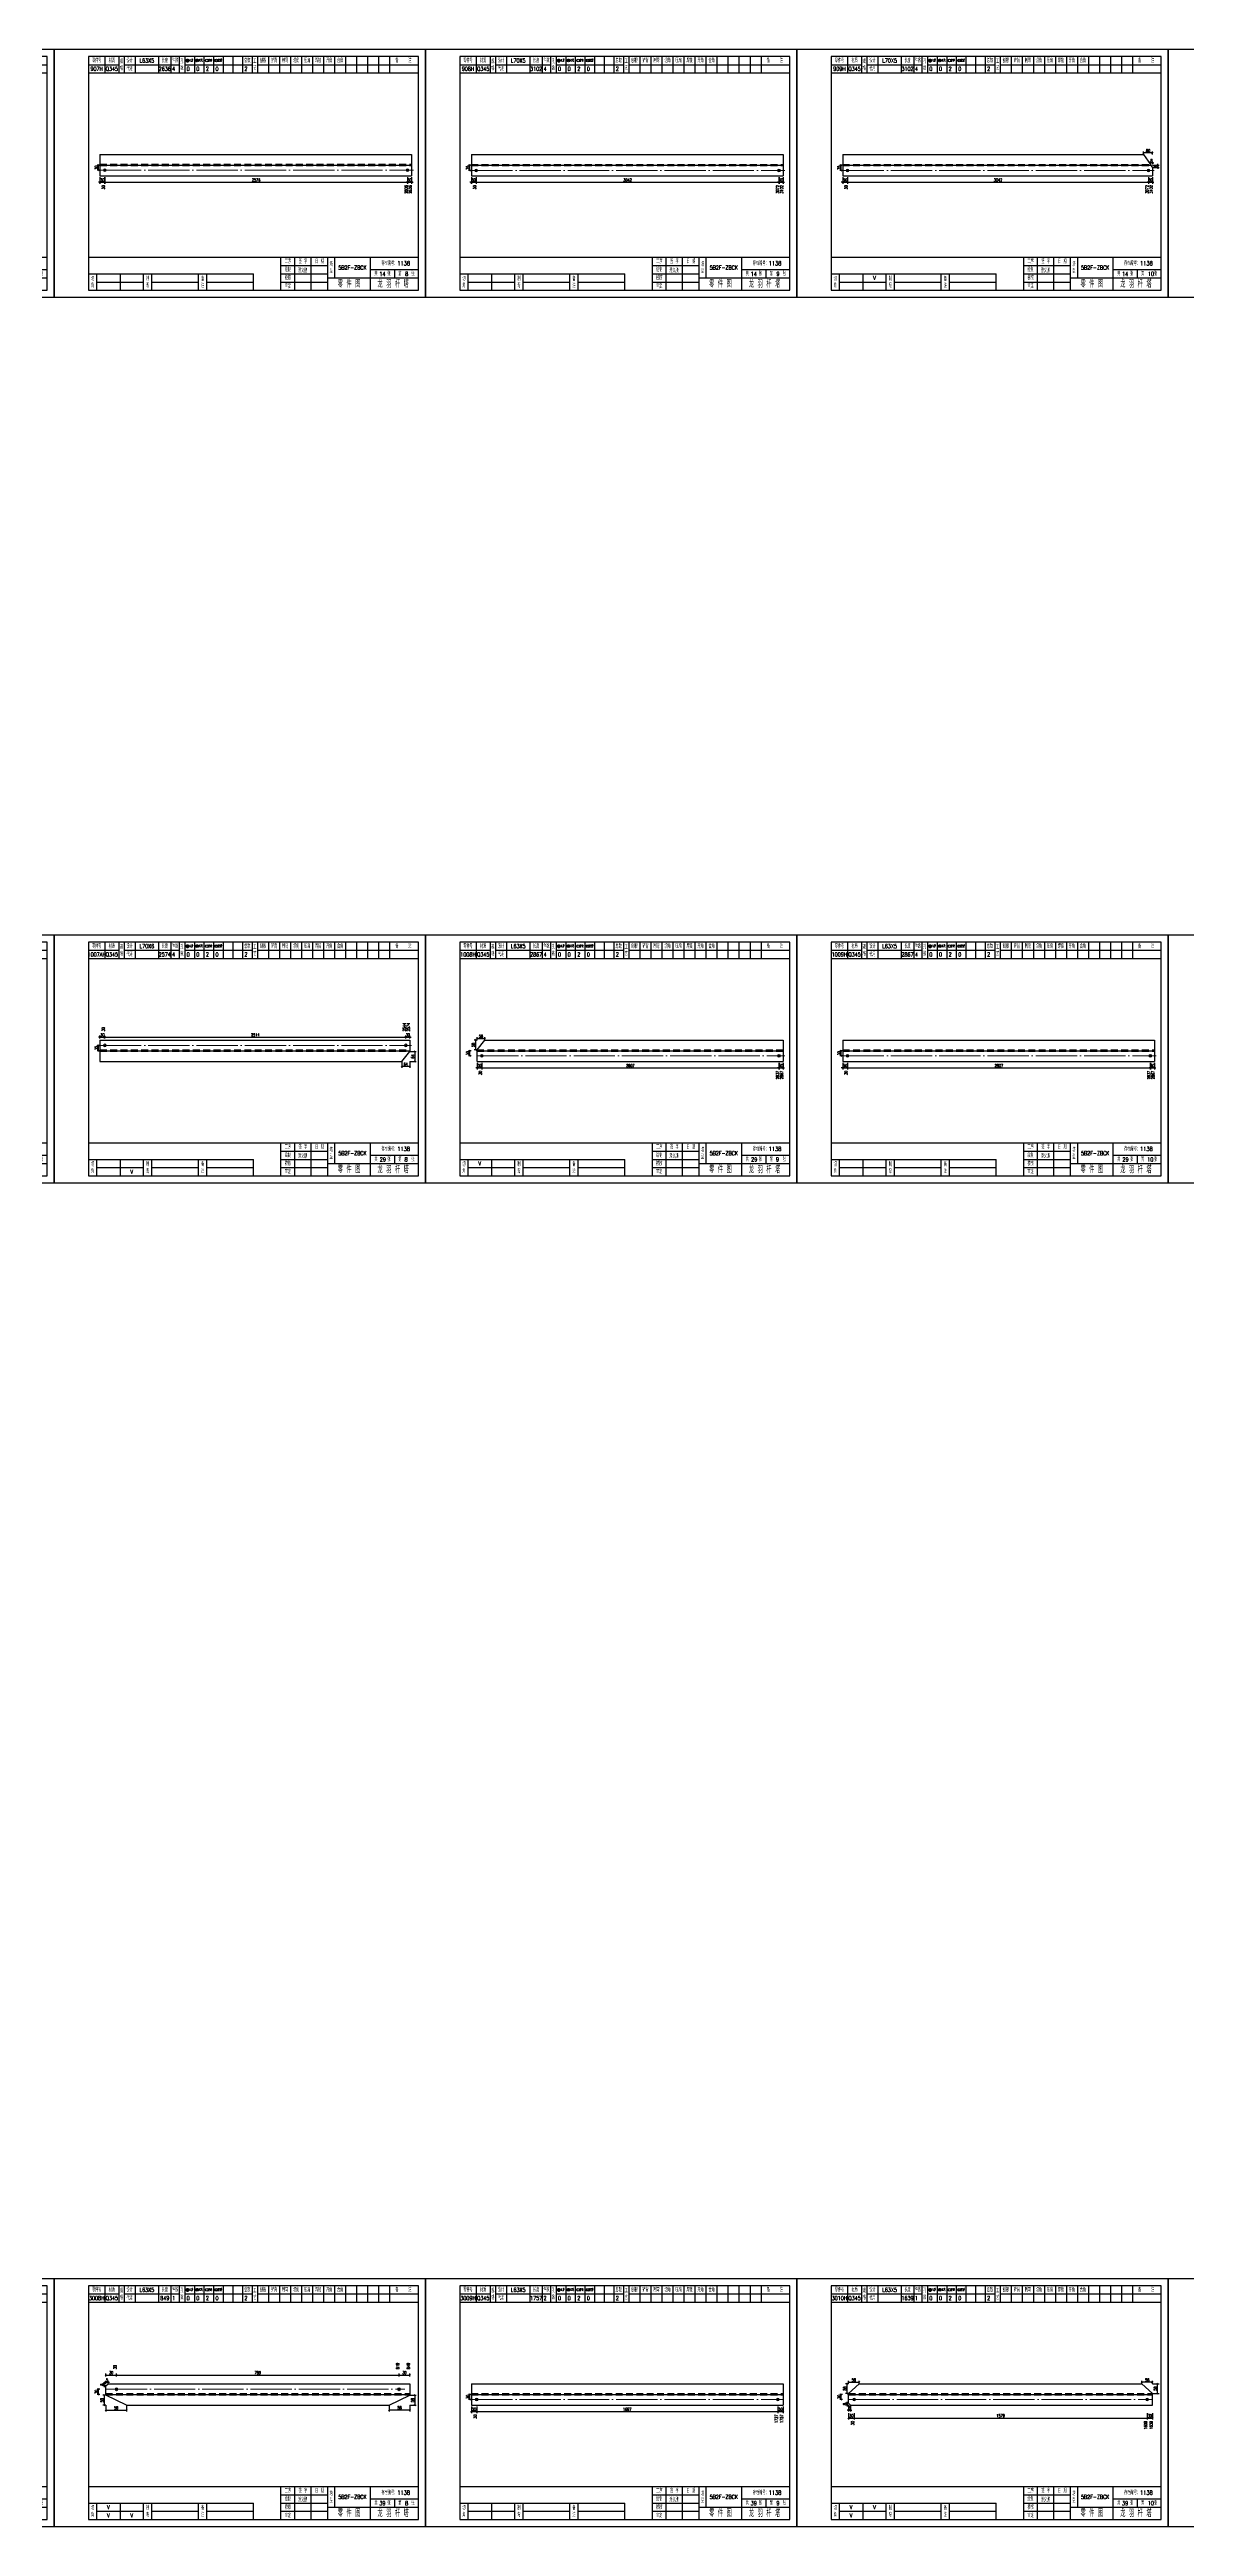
# Model space of a CAD drawing. Header units: millimetres. Extents: x 0 to 30240, y -10896 to -1348.
# Drawn here: x 1887 to 2713, y -8258 to -6457 of the extents above; entities that cross this region are included whole.
import ezdxf
from ezdxf.enums import TextEntityAlignment as Align

# ---------------------------------------------------------------- set-up
doc = ezdxf.new("R2010")
doc.units = ezdxf.units.MM
doc.header["$LTSCALE"] = 20
doc.header["$PDMODE"] = 1
doc.linetypes.add('DASHDOT2X', pattern=[1.75, 1.5, -0.125, 0, -0.125])
doc.linetypes.add('HIDDEN', pattern=[0.375, 0.25, -0.125])
for name, color, linetype, lineweight in [('1', 7, 'Continuous', 25), ('11', 3, 'Continuous', 13), ('2', 1, 'HIDDEN', 13), ('5', 1, 'Continuous', 13), ('7', 2, 'DASHDOT2X', 13)]:
    doc.layers.add(name, color=color, linetype=linetype, lineweight=lineweight)
doc.styles.get("Standard").update_dxf_attribs({"font": 'simplex', "width": 0.7, "bigfont": 'gbhzfs.shx'})
doc.styles.add('SYMBOL_TXT', font='txt.shx', dxfattribs={"width": 0.6})
doc.styles.add('TITLE_TXT', font='simplex.shx', dxfattribs={"width": 0.75, "height": 2.5, "bigfont": 'gbhzfs.shx'})
doc.dimstyles.get("Standard").update_dxf_attribs({"dimtxt": 2.1, "dimasz": 1, "dimexe": 1.05, "dimexo": 0, "dimgap": 0.63, "dimtad": 1, "dimzin": 0, "dimdsep": 46, "dimtxsty": 'standard', "dimblk": 'OBLIQUE', "dimblk1": 'OBLIQUE', "dimblk2": 'OBLIQUE', "dimcen": 0.09, "dimadec": 0, "dimazin": 0, "dimtfac": 1, "dimtdec": 1, "dimtix": 1, "dimtmove": 0, "dimatfit": 3, "dimfxl": 0, "dimtolj": 1, "dimtzin": 0, "dimarcsym": 0})
pattern_1 = [(0, (-3, 0), (0, 0.0125), [])]

# ---------------------------------------------------------------- blocks, each defined once
blk = doc.blocks.new('M12_HOLE')
h = blk.add_hatch()
h.set_pattern_fill('LINE', scale=0.1, style=0)
h.set_pattern_definition(pattern_1)
h.paths.add_polyline_path([(-5, 0, 1), (-1, 0, 1)])
at = {"color": 7}
blk.add_circle((-3, 0), 2, dxfattribs=at)
at = {"color": 7, "attachment_point": 1, "style": 'SYMBOL_TXT'}
for s, insert, char_height, width in [('13\\f??|b0|i0|c0|p54;.', (-0.1, 2.1), 3.5, 5.707), ('5', (3.7, 2.3), 1.8, 2.931)]:
    blk.add_mtext(s, dxfattribs=dict(at, insert=insert, char_height=char_height, width=width))
blk = doc.blocks.new('M16_HOLE')
h = blk.add_hatch()
h.set_pattern_fill('LINE', scale=0.1, style=0)
h.set_pattern_definition(pattern_1)
h.paths.add_polyline_path([(-1.6, 1.4, 0.668179), (-5, 0, 0.198912), (-4.4, -1.4)])
at = {"color": 7}
blk.add_circle((-3, 0), 2, dxfattribs=at)
at = {"color": 7, "attachment_point": 1, "style": 'SYMBOL_TXT'}
for s, insert, char_height, width in [('17.', (-0.4, 2.1), 3.5, 6.316), ('5', (3.6, 2.3), 1.8, 1.822)]:
    blk.add_mtext(s, dxfattribs=dict(at, insert=insert, char_height=char_height, width=width))
blk = doc.blocks.new('M20_HOLE')
at = {"color": 7}
blk.add_circle((-3, 0), 2, dxfattribs=at)
at = {"color": 7, "attachment_point": 1, "style": 'SYMBOL_TXT'}
for s, insert, char_height, width in [('21.', (-0.7, 2), 3.5, 6.074), ('5', (3.3, 2), 1.8, 1.458)]:
    blk.add_mtext(s, dxfattribs=dict(at, insert=insert, char_height=char_height, width=width))
blk = doc.blocks.new('M24_HOLE')
at = {"color": 7}
for radius in [2, 1.5]:
    blk.add_circle((-3, 0), radius, dxfattribs=at)
at = {"color": 7, "attachment_point": 1, "style": 'SYMBOL_TXT'}
for s, insert, char_height, width in [('25.', (-0.7, 2.1), 3.5, 2.429), ('5', (3.9, 2.3), 1.8, 1.944)]:
    blk.add_mtext(s, dxfattribs=dict(at, insert=insert, char_height=char_height, width=width))
blk = doc.blocks.new('JgCard')
for p, q in [((270, 180), (0, 180)), ((0, 180), (0, 0)), ((265, 175), (25, 175)), ((25, 175), (25, 5)), ((25, 169), (47, 169)), ((25, 163), (265, 163)), ((37, 175), (37, 163)), ((47, 175), (47, 163)), ((51, 175), (51, 163)), ((51, 169), (91, 169)), ((59, 175), (59, 163)), ((76, 175), (76, 163)), ((85, 175), (85, 163)), ((91, 175), (91, 163)), ((95, 175), (95, 163)), ((95, 169), (144, 169)), ((102, 175), (102, 163)), ((109, 175), (109, 163)), ((116, 175), (116, 163)), ((123, 175), (123, 163)), ((130, 175), (130, 163)), ((137, 175), (137, 163)), ((144, 175), (144, 163)), ((148, 175), (148, 163)), ((148, 169), (265, 169)), ((156, 175), (156, 163)), ((164, 175), (164, 163)), ((172, 175), (172, 163)), ((180, 175), (180, 163)), ((188, 175), (188, 163)), ((196, 175), (196, 163)), ((204, 175), (204, 163)), ((212, 175), (212, 163)), ((220, 175), (220, 163)), ((228, 175), (228, 163)), ((236, 175), (236, 163)), ((244, 175), (244, 163)), ((265, 5), (265, 175)), ((270, 0), (270, 180)), ((25, 29), (265, 29)), ((165, 5), (165, 29)), ((165, 23), (199, 23)), ((175, 5), (175, 29)), ((187, 5), (187, 29)), ((199, 5), (199, 29)), ((204, 29), (204, 14)), ((230, 5), (230, 29)), ((230, 20), (265, 20)), ((247.5, 20), (247.5, 14)), ((0, 0), (270, 0)), ((25, 17), (145, 17)), ((25, 5), (265, 5)), ((31, 5), (31, 17)), ((31, 11), (65, 11)), ((48, 17), (48, 5)), ((65, 5), (65, 17)), ((71, 5), (71, 17)), ((71, 11), (105, 11)), ((105, 5), (105, 17)), ((111, 5), (111, 17)), ((111, 11), (145, 11)), ((145, 5), (145, 17)), ((165, 17), (199, 17)), ((165, 11), (199, 11)), ((199, 14), (265, 14))]:
    blk.add_line(p, q)
blk.add_lwpolyline([(96, 172, -1), (98, 172, -1)], format="xyb", close=True)
blk.add_point((145, 96))
at = {"xscale": 0.5, "yscale": 0.5, "zscale": 0.5}
for name, p in [('M12_HOLE', (98.5, 172)), ('M16_HOLE', (105.5, 172)), ('M20_HOLE', (112.5, 172)), ('M24_HOLE', (119.5, 172))]:
    blk.add_blockref(name, p, dxfattribs=at)
at = {"style": 'TITLE_TXT', "width": 0.75}
for s, height, p in [('潘义鹏', 3, (177.4, 17.9)), ('存档编号：1138', 3.08, (238, 23.1)), ('龙 羽 杆 塔', 5, (235.2, 7))]:
    blk.add_text(s, height=height, dxfattribs=at).set_placement(p)
at = {"attachment_point": 5, "style": 'TITLE_TXT'}
for s, insert, char_height, width in [('零件号', (31, 172), 3, 15), ('材质', (42, 172), 3, 8), ('规格', (49, 169), 3, 4), ('设计', (55, 172), 3, 8), ('代用', (55, 166), 3, 8), ('长度', (80.5, 172), 3, 8), ('件数', (88, 172), 3, 6), ('孔数', (93, 169), 3, 4), ('总数', (140.5, 172), 3, 7), ('工\\P艺', (146, 169), 3, 4), ('刨根', (152, 172), 3, 8), ('铲背', (160, 172), 3, 8), ('制弯', (168, 172), 3, 8), ('切角', (176, 172), 3, 8), ('压扁', (184, 172), 3, 8), ('焊接', (192, 172), 3, 8), ('开角', (200, 172), 3, 8), ('合角', (208, 172), 3, 8), ('备    注', (254, 172), 3, 22), ('绘制', (170, 20), 3, 10), ('工序', (170, 26), 3, 10), ('签 字', (181, 26), 3, 12), ('日 期', (193, 26), 3, 12), ('塔\\P型', (201.5, 21.5), 3, 5), ('共    张', (238.8, 17), 3, 17.5), ('第    张', (256.2, 17), 3, 17.5), ('切\\P角', (28, 11), 3, 6), ('制\\P弯', (68, 11), 3, 6), ('备\\P注', (108, 11), 3, 6), ('校核', (170, 14), 3, 10), ('审定', (170, 8), 3, 10), ('零 件 图', (214.5, 9.5), 5, 31)]:
    blk.add_mtext(s, dxfattribs=dict(at, insert=insert, char_height=char_height, width=width))
blk = doc.blocks.new('M20')
for p, q in [((-0.5, 0), (0.5, 0)), ((0, -0.5), (0, 0.5))]:
    blk.add_line(p, q)
blk.add_circle((0, 0), 1)
blk = doc.blocks.new('_Oblique')
at = {"color": 0, "linetype": 'ByBlock', "lineweight": -2}
blk.add_line((-0.5, -0.5), (0.5, 0.5), dxfattribs=at)
blk = doc.blocks.new('*D3807')
at = {"layer": '11', "color": 0, "lineweight": -2}
for p, q in [((1923.4, -6550.1), (1923.4, -6554.8)), ((1926.8, -6550.1), (1926.8, -6554.8)), ((1923.4, -6553.8), (1922.4, -6553.8)), ((1923.4, -6553.8), (1926.8, -6553.8)), ((1926.8, -6553.8), (1927.8, -6553.8))]:
    blk.add_line(p, q, dxfattribs=at)
at = {"layer": 'Defpoints', "color": 0}
for p in [(1923.4, -6550.1), (1926.8, -6550.1), (1926.8, -6553.8)]:
    blk.add_point(p, dxfattribs=at)
at = {"layer": '11', "color": 0, "lineweight": -2}
blk.add_blockref('_Oblique', (1923.4, -6553.8), dxfattribs=at)
at = {"layer": '11', "color": 0, "lineweight": -2, "rotation": 180}
blk.add_blockref('_Oblique', (1926.8, -6553.8), dxfattribs=at)
at = {"layer": '11', "color": 0, "insert": (1925.1, -6552.1), "char_height": 2.1, "attachment_point": 5}
blk.add_mtext('\\A1;30', dxfattribs=at)
blk = doc.blocks.new('*D3809')
at = {"layer": '11', "color": 0, "lineweight": -2}
for p, q in [((2147.1, -6550.1), (2147.1, -6554.8)), ((2150, -6550.1), (2150, -6554.8)), ((2147.1, -6553.8), (2146.1, -6553.8)), ((2147.1, -6553.8), (2150, -6553.8)), ((2150, -6553.8), (2151, -6553.8))]:
    blk.add_line(p, q, dxfattribs=at)
at = {"layer": 'Defpoints', "color": 0}
for p in [(2147.1, -6550.1), (2150, -6550.1), (2150, -6553.8)]:
    blk.add_point(p, dxfattribs=at)
at = {"layer": '11', "color": 0, "lineweight": -2}
blk.add_blockref('_Oblique', (2147.1, -6553.8), dxfattribs=at)
at = {"layer": '11', "color": 0, "lineweight": -2, "rotation": 180}
blk.add_blockref('_Oblique', (2150, -6553.8), dxfattribs=at)
at = {"layer": '11', "color": 0, "insert": (2148.5, -6552.1), "char_height": 2.1, "attachment_point": 5}
blk.add_mtext('\\A1;30', dxfattribs=at)
blk = doc.blocks.new('*D3811')
at = {"layer": '11', "color": 0, "lineweight": -2}
for p, q in [((2193.4, -6550.1), (2193.4, -6554.8)), ((2196.8, -6550.1), (2196.8, -6554.8)), ((2193.4, -6553.8), (2192.4, -6553.8)), ((2193.4, -6553.8), (2196.8, -6553.8)), ((2196.8, -6553.8), (2197.8, -6553.8))]:
    blk.add_line(p, q, dxfattribs=at)
at = {"layer": 'Defpoints', "color": 0}
for p in [(2193.4, -6550.1), (2196.8, -6550.1), (2196.8, -6553.8)]:
    blk.add_point(p, dxfattribs=at)
at = {"layer": '11', "color": 0, "lineweight": -2}
blk.add_blockref('_Oblique', (2193.4, -6553.8), dxfattribs=at)
at = {"layer": '11', "color": 0, "lineweight": -2, "rotation": 180}
blk.add_blockref('_Oblique', (2196.8, -6553.8), dxfattribs=at)
at = {"layer": '11', "color": 0, "insert": (2195.1, -6552.1), "char_height": 2.1, "attachment_point": 5}
blk.add_mtext('\\A1;30', dxfattribs=at)
blk = doc.blocks.new('*D3813')
at = {"layer": '11', "color": 0, "lineweight": -2}
for p, q in [((2417.1, -6550.1), (2417.1, -6554.8)), ((2420, -6550.1), (2420, -6554.8)), ((2417.1, -6553.8), (2416.1, -6553.8)), ((2417.1, -6553.8), (2420, -6553.8)), ((2420, -6553.8), (2421, -6553.8))]:
    blk.add_line(p, q, dxfattribs=at)
at = {"layer": 'Defpoints', "color": 0}
for p in [(2417.1, -6550.1), (2420, -6550.1), (2420, -6553.8)]:
    blk.add_point(p, dxfattribs=at)
at = {"layer": '11', "color": 0, "lineweight": -2}
blk.add_blockref('_Oblique', (2417.1, -6553.8), dxfattribs=at)
at = {"layer": '11', "color": 0, "lineweight": -2, "rotation": 180}
blk.add_blockref('_Oblique', (2420, -6553.8), dxfattribs=at)
at = {"layer": '11', "color": 0, "insert": (2418.5, -6552.1), "char_height": 2.1, "attachment_point": 5}
blk.add_mtext('\\A1;30', dxfattribs=at)
blk = doc.blocks.new('*D3815')
at = {"layer": '11', "color": 0, "lineweight": -2}
for p, q in [((2463.4, -6550.1), (2463.4, -6554.8)), ((2466.8, -6550.1), (2466.8, -6554.8)), ((2463.4, -6553.8), (2462.4, -6553.8)), ((2463.4, -6553.8), (2466.8, -6553.8)), ((2466.8, -6553.8), (2467.8, -6553.8))]:
    blk.add_line(p, q, dxfattribs=at)
at = {"layer": 'Defpoints', "color": 0}
for p in [(2463.4, -6550.1), (2466.8, -6550.1), (2466.8, -6553.8)]:
    blk.add_point(p, dxfattribs=at)
at = {"layer": '11', "color": 0, "lineweight": -2}
blk.add_blockref('_Oblique', (2463.4, -6553.8), dxfattribs=at)
at = {"layer": '11', "color": 0, "lineweight": -2, "rotation": 180}
blk.add_blockref('_Oblique', (2466.8, -6553.8), dxfattribs=at)
at = {"layer": '11', "color": 0, "insert": (2465.1, -6552.1), "char_height": 2.1, "attachment_point": 5}
blk.add_mtext('\\A1;30', dxfattribs=at)
blk = doc.blocks.new('*D3817')
at = {"layer": '11', "color": 0, "lineweight": -2}
for p, q in [((2685.8, -6550.1), (2685.8, -6554.8)), ((2688.7, -6550.1), (2688.7, -6554.8)), ((2685.8, -6553.8), (2684.8, -6553.8)), ((2685.8, -6553.8), (2688.7, -6553.8)), ((2688.7, -6553.8), (2689.7, -6553.8))]:
    blk.add_line(p, q, dxfattribs=at)
at = {"layer": 'Defpoints', "color": 0}
for p in [(2685.8, -6550.1), (2688.7, -6550.1), (2688.7, -6553.8)]:
    blk.add_point(p, dxfattribs=at)
at = {"layer": '11', "color": 0, "lineweight": -2}
blk.add_blockref('_Oblique', (2685.8, -6553.8), dxfattribs=at)
at = {"layer": '11', "color": 0, "lineweight": -2, "rotation": 180}
blk.add_blockref('_Oblique', (2688.7, -6553.8), dxfattribs=at)
at = {"layer": '11', "color": 0, "insert": (2687.2, -6552.1), "char_height": 2.1, "attachment_point": 5}
blk.add_mtext('\\A1;30', dxfattribs=at)
blk = doc.blocks.new('*D3818')
at = {"layer": '11', "color": 0, "lineweight": -2}
for p, q in [((2682.1, -6533.5), (2682.1, -6531.4)), ((2688.7, -6532.5), (2682.1, -6532.5)), ((2688.7, -6533.5), (2688.7, -6531.4))]:
    blk.add_line(p, q, dxfattribs=at)
at = {"layer": 'Defpoints', "color": 0}
for p in [(2682.1, -6532.5), (2682.1, -6533.5), (2688.7, -6533.5)]:
    blk.add_point(p, dxfattribs=at)
at = {"layer": '11', "color": 0, "lineweight": -2, "rotation": 180}
blk.add_blockref('_Oblique', (2682.1, -6532.5), dxfattribs=at)
at = {"layer": '11', "color": 0, "lineweight": -2}
blk.add_blockref('_Oblique', (2688.7, -6532.5), dxfattribs=at)
at = {"layer": '11', "color": 0, "insert": (2685.4, -6530.8), "char_height": 2.1, "attachment_point": 5}
blk.add_mtext('\\A1;80', dxfattribs=at)
blk = doc.blocks.new('*D3819')
at = {"layer": '11', "color": 0, "lineweight": -2}
for p, q in [((2687.1, -6539.7), (2686.1, -6539.7)), ((2687.1, -6540.7), (2687.1, -6538.6)), ((2688.7, -6539.7), (2687.1, -6539.7)), ((2688.7, -6540.7), (2688.7, -6538.6)), ((2688.7, -6539.7), (2689.7, -6539.7))]:
    blk.add_line(p, q, dxfattribs=at)
at = {"layer": 'Defpoints', "color": 0}
for p in [(2687.1, -6539.7), (2687.1, -6540.7), (2688.7, -6540.7)]:
    blk.add_point(p, dxfattribs=at)
at = {"layer": '11', "color": 0, "lineweight": -2}
blk.add_blockref('_Oblique', (2687.1, -6539.7), dxfattribs=at)
at = {"layer": '11', "color": 0, "lineweight": -2, "rotation": 180}
blk.add_blockref('_Oblique', (2688.7, -6539.7), dxfattribs=at)
at = {"layer": '11', "color": 0, "insert": (2687.9, -6538), "char_height": 2.1, "attachment_point": 5}
blk.add_mtext('\\A1;8', dxfattribs=at)
blk = doc.blocks.new('*D3820')
at = {"layer": '11', "color": 0, "lineweight": -2}
for p, q in [((2688.7, -6541.3), (2693.4, -6541.3)), ((2688.7, -6543), (2693.4, -6543)), ((2692.4, -6541.3), (2692.4, -6540.3)), ((2692.4, -6541.3), (2692.4, -6543)), ((2692.4, -6543), (2692.4, -6544))]:
    blk.add_line(p, q, dxfattribs=at)
at = {"layer": 'Defpoints', "color": 0}
for p in [(2688.7, -6541.3), (2688.7, -6543), (2692.4, -6543)]:
    blk.add_point(p, dxfattribs=at)
at = {"layer": '11', "color": 0, "lineweight": -2}
for p, rotation in [((2692.4, -6541.3), 270), ((2692.4, -6543), 90)]:
    blk.add_blockref('_Oblique', p, dxfattribs=dict(at, rotation=rotation))
at = {"layer": '11', "color": 0, "insert": (2690.7, -6542.1), "char_height": 2.1, "attachment_point": 5, "rotation": 90}
blk.add_mtext('\\A1;9', dxfattribs=at)
blk = doc.blocks.new('*D3984')
at = {"layer": '11', "color": 0, "lineweight": -2}
for p, q in [((1923.4, -7175.2), (1922.4, -7175.2)), ((1923.4, -7176.2), (1923.4, -7174.1)), ((1923.4, -7175.2), (1926.8, -7175.2)), ((1926.8, -7176.2), (1926.8, -7174.1)), ((1926.8, -7175.2), (1927.8, -7175.2))]:
    blk.add_line(p, q, dxfattribs=at)
at = {"layer": 'Defpoints', "color": 0}
for p in [(1923.4, -7176.2), (1926.8, -7175.2), (1926.8, -7176.2)]:
    blk.add_point(p, dxfattribs=at)
at = {"layer": '11', "color": 0, "lineweight": -2}
blk.add_blockref('_Oblique', (1923.4, -7175.2), dxfattribs=at)
at = {"layer": '11', "color": 0, "lineweight": -2, "rotation": 180}
blk.add_blockref('_Oblique', (1926.8, -7175.2), dxfattribs=at)
at = {"layer": '11', "color": 0, "insert": (1925.1, -7173.5), "char_height": 2.1, "attachment_point": 5}
blk.add_mtext('\\A1;30', dxfattribs=at)
blk = doc.blocks.new('*D3986')
at = {"layer": '11', "color": 0, "lineweight": -2}
for p, q in [((2145.8, -7175.2), (2144.8, -7175.2)), ((2145.8, -7176.2), (2145.8, -7174.1)), ((2145.8, -7175.2), (2148.7, -7175.2)), ((2148.7, -7176.2), (2148.7, -7174.1)), ((2148.7, -7175.2), (2149.7, -7175.2))]:
    blk.add_line(p, q, dxfattribs=at)
at = {"layer": 'Defpoints', "color": 0}
for p in [(2145.8, -7176.2), (2148.7, -7175.2), (2148.7, -7176.2)]:
    blk.add_point(p, dxfattribs=at)
at = {"layer": '11', "color": 0, "lineweight": -2}
blk.add_blockref('_Oblique', (2145.8, -7175.2), dxfattribs=at)
at = {"layer": '11', "color": 0, "lineweight": -2, "rotation": 180}
blk.add_blockref('_Oblique', (2148.7, -7175.2), dxfattribs=at)
at = {"layer": '11', "color": 0, "insert": (2147.2, -7173.5), "char_height": 2.1, "attachment_point": 5}
blk.add_mtext('\\A1;30', dxfattribs=at)
blk = doc.blocks.new('*D3987')
at = {"layer": '11', "color": 0, "lineweight": -2}
for p, q in [((2148.7, -7185.7), (2153.4, -7185.7)), ((2148.7, -7192.8), (2153.4, -7192.8)), ((2152.4, -7185.7), (2152.4, -7192.8))]:
    blk.add_line(p, q, dxfattribs=at)
at = {"layer": 'Defpoints', "color": 0}
for p in [(2148.7, -7185.7), (2148.7, -7192.8), (2152.4, -7192.8)]:
    blk.add_point(p, dxfattribs=at)
at = {"layer": '11', "color": 0, "lineweight": -2}
for p, rotation in [((2152.4, -7185.7), 90), ((2152.4, -7192.8), 270)]:
    blk.add_blockref('_Oblique', p, dxfattribs=dict(at, rotation=rotation))
at = {"layer": '11', "color": 0, "insert": (2150.7, -7189.3), "char_height": 2.1, "attachment_point": 5, "rotation": 90}
blk.add_mtext('\\A1;64', dxfattribs=at)
blk = doc.blocks.new('*D3988')
at = {"layer": '11', "color": 0, "lineweight": -2}
for p, q in [((2142.8, -7192.8), (2142.8, -7197.5)), ((2148.7, -7196.5), (2142.8, -7196.5)), ((2148.7, -7192.8), (2148.7, -7197.5))]:
    blk.add_line(p, q, dxfattribs=at)
at = {"layer": 'Defpoints', "color": 0}
for p in [(2142.8, -7192.8), (2142.8, -7196.5), (2148.7, -7192.8)]:
    blk.add_point(p, dxfattribs=at)
at = {"layer": '11', "color": 0, "lineweight": -2, "rotation": 180}
blk.add_blockref('_Oblique', (2142.8, -7196.5), dxfattribs=at)
at = {"layer": '11', "color": 0, "lineweight": -2}
blk.add_blockref('_Oblique', (2148.7, -7196.5), dxfattribs=at)
at = {"layer": '11', "color": 0, "insert": (2145.7, -7194.8), "char_height": 2.1, "attachment_point": 5}
blk.add_mtext('\\A1;64', dxfattribs=at)
blk = doc.blocks.new('*D3990')
at = {"layer": '11', "color": 0, "lineweight": -2}
for p, q in [((2197.6, -7197.5), (2196.6, -7197.5)), ((2197.6, -7193.9), (2197.6, -7198.6)), ((2197.6, -7197.5), (2201, -7197.5)), ((2201, -7193.9), (2201, -7198.6)), ((2201, -7197.5), (2202, -7197.5))]:
    blk.add_line(p, q, dxfattribs=at)
at = {"layer": 'Defpoints', "color": 0}
for p in [(2197.6, -7193.9), (2201, -7193.9), (2201, -7197.5)]:
    blk.add_point(p, dxfattribs=at)
at = {"layer": '11', "color": 0, "lineweight": -2}
blk.add_blockref('_Oblique', (2197.6, -7197.5), dxfattribs=at)
at = {"layer": '11', "color": 0, "lineweight": -2, "rotation": 180}
blk.add_blockref('_Oblique', (2201, -7197.5), dxfattribs=at)
at = {"layer": '11', "color": 0, "insert": (2199.3, -7195.9), "char_height": 2.1, "attachment_point": 5}
blk.add_mtext('\\A1;30', dxfattribs=at)
blk = doc.blocks.new('*D3992')
at = {"layer": '11', "color": 0, "lineweight": -2}
for p, q in [((2417.1, -7197.5), (2416.1, -7197.5)), ((2417.1, -7193.9), (2417.1, -7198.6)), ((2417.1, -7197.5), (2420, -7197.5)), ((2420, -7193.9), (2420, -7198.6)), ((2420, -7197.5), (2421, -7197.5))]:
    blk.add_line(p, q, dxfattribs=at)
at = {"layer": 'Defpoints', "color": 0}
for p in [(2417.1, -7193.9), (2420, -7193.9), (2420, -7197.5)]:
    blk.add_point(p, dxfattribs=at)
at = {"layer": '11', "color": 0, "lineweight": -2}
blk.add_blockref('_Oblique', (2417.1, -7197.5), dxfattribs=at)
at = {"layer": '11', "color": 0, "lineweight": -2, "rotation": 180}
blk.add_blockref('_Oblique', (2420, -7197.5), dxfattribs=at)
at = {"layer": '11', "color": 0, "insert": (2418.5, -7195.9), "char_height": 2.1, "attachment_point": 5}
blk.add_mtext('\\A1;30', dxfattribs=at)
blk = doc.blocks.new('*D3996')
at = {"layer": '11', "color": 0, "lineweight": -2}
for p, q in [((2463.4, -7197.5), (2462.4, -7197.5)), ((2463.4, -7193.9), (2463.4, -7198.6)), ((2463.4, -7197.5), (2466.8, -7197.5)), ((2466.8, -7193.9), (2466.8, -7198.6)), ((2466.8, -7197.5), (2467.8, -7197.5))]:
    blk.add_line(p, q, dxfattribs=at)
at = {"layer": 'Defpoints', "color": 0}
for p in [(2463.4, -7193.9), (2466.8, -7193.9), (2466.8, -7197.5)]:
    blk.add_point(p, dxfattribs=at)
at = {"layer": '11', "color": 0, "lineweight": -2}
blk.add_blockref('_Oblique', (2463.4, -7197.5), dxfattribs=at)
at = {"layer": '11', "color": 0, "lineweight": -2, "rotation": 180}
blk.add_blockref('_Oblique', (2466.8, -7197.5), dxfattribs=at)
at = {"layer": '11', "color": 0, "insert": (2465.1, -7195.9), "char_height": 2.1, "attachment_point": 5}
blk.add_mtext('\\A1;30', dxfattribs=at)
blk = doc.blocks.new('*D3998')
at = {"layer": '11', "color": 0, "lineweight": -2}
for p, q in [((2687.1, -7197.5), (2686.1, -7197.5)), ((2687.1, -7193.9), (2687.1, -7198.6)), ((2687.1, -7197.5), (2690, -7197.5)), ((2690, -7193.9), (2690, -7198.6)), ((2690, -7197.5), (2691, -7197.5))]:
    blk.add_line(p, q, dxfattribs=at)
at = {"layer": 'Defpoints', "color": 0}
for p in [(2687.1, -7193.9), (2690, -7193.9), (2690, -7197.5)]:
    blk.add_point(p, dxfattribs=at)
at = {"layer": '11', "color": 0, "lineweight": -2}
blk.add_blockref('_Oblique', (2687.1, -7197.5), dxfattribs=at)
at = {"layer": '11', "color": 0, "lineweight": -2, "rotation": 180}
blk.add_blockref('_Oblique', (2690, -7197.5), dxfattribs=at)
at = {"layer": '11', "color": 0, "insert": (2688.5, -7195.9), "char_height": 2.1, "attachment_point": 5}
blk.add_mtext('\\A1;30', dxfattribs=at)
blk = doc.blocks.new('*D5911')
at = {"layer": '11', "color": 0, "lineweight": -2}
for p, q in [((1927.6, -8162.4), (1925.5, -8162.4)), ((1927.6, -8169.5), (1925.5, -8169.5)), ((1926.5, -8162.4), (1926.5, -8169.5))]:
    blk.add_line(p, q, dxfattribs=at)
at = {"layer": 'Defpoints', "color": 0}
for p in [(1926.5, -8169.5), (1927.6, -8162.4), (1927.6, -8169.5)]:
    blk.add_point(p, dxfattribs=at)
at = {"layer": '11', "color": 0, "lineweight": -2}
for p, rotation in [((1926.5, -8162.4), 90), ((1926.5, -8169.5), 270)]:
    blk.add_blockref('_Oblique', p, dxfattribs=dict(at, rotation=rotation))
at = {"layer": '11', "color": 0, "insert": (1924.9, -8166), "char_height": 2.1, "attachment_point": 5, "rotation": 90}
blk.add_mtext('\\A1;58', dxfattribs=at)
blk = doc.blocks.new('*D5913')
at = {"layer": '11', "color": 0, "lineweight": -2}
for p, q in [((1927.6, -8154), (1925.5, -8154)), ((1927.6, -8155.5), (1925.5, -8155.5)), ((1926.5, -8154), (1926.5, -8153)), ((1926.5, -8155.5), (1926.5, -8154)), ((1926.5, -8155.5), (1926.5, -8156.5))]:
    blk.add_line(p, q, dxfattribs=at)
at = {"layer": 'Defpoints', "color": 0}
for p in [(1926.5, -8154), (1927.6, -8154), (1927.6, -8155.5)]:
    blk.add_point(p, dxfattribs=at)
at = {"layer": '11', "color": 0, "lineweight": -2}
for p, rotation in [((1926.5, -8154), 270), ((1926.5, -8155.5), 90)]:
    blk.add_blockref('_Oblique', p, dxfattribs=dict(at, rotation=rotation))
at = {"layer": '11', "color": 0, "insert": (1924.9, -8154.7), "char_height": 2.1, "attachment_point": 5, "rotation": 90}
blk.add_mtext('\\A1;8', dxfattribs=at)
blk = doc.blocks.new('*D5914')
at = {"layer": '11', "color": 0, "lineweight": -2}
for p, q in [((1927.6, -8153), (1926.6, -8153)), ((1927.6, -8154), (1927.6, -8151.9)), ((1927.6, -8153), (1929.4, -8153)), ((1929.4, -8154), (1929.4, -8151.9)), ((1929.4, -8153), (1930.4, -8153))]:
    blk.add_line(p, q, dxfattribs=at)
at = {"layer": 'Defpoints', "color": 0}
for p in [(1927.6, -8154), (1929.4, -8153), (1929.4, -8154)]:
    blk.add_point(p, dxfattribs=at)
at = {"layer": '11', "color": 0, "lineweight": -2}
blk.add_blockref('_Oblique', (1927.6, -8153), dxfattribs=at)
at = {"layer": '11', "color": 0, "lineweight": -2, "rotation": 180}
blk.add_blockref('_Oblique', (1929.4, -8153), dxfattribs=at)
at = {"layer": '11', "color": 0, "insert": (1928.5, -8151.3), "char_height": 2.1, "attachment_point": 5}
blk.add_mtext('\\A1;5', dxfattribs=at)
blk = doc.blocks.new('*D5915')
at = {"layer": '11', "color": 0, "lineweight": -2}
for p, q in [((2148.7, -8162.4), (2153.4, -8162.4)), ((2148.7, -8169.5), (2153.4, -8169.5)), ((2152.4, -8162.4), (2152.4, -8169.5))]:
    blk.add_line(p, q, dxfattribs=at)
at = {"layer": 'Defpoints', "color": 0}
for p in [(2148.7, -8162.4), (2148.7, -8169.5), (2152.4, -8169.5)]:
    blk.add_point(p, dxfattribs=at)
at = {"layer": '11', "color": 0, "lineweight": -2}
for p, rotation in [((2152.4, -8162.4), 90), ((2152.4, -8169.5), 270)]:
    blk.add_blockref('_Oblique', p, dxfattribs=dict(at, rotation=rotation))
at = {"layer": '11', "color": 0, "insert": (2150.7, -8166), "char_height": 2.1, "attachment_point": 5, "rotation": 90}
blk.add_mtext('\\A1;58', dxfattribs=at)
blk = doc.blocks.new('*D5916')
at = {"layer": '11', "color": 0, "lineweight": -2}
for p, q in [((2133.6, -8169.5), (2133.6, -8174.3)), ((2148.7, -8173.2), (2133.6, -8173.2)), ((2148.7, -8169.5), (2148.7, -8174.3))]:
    blk.add_line(p, q, dxfattribs=at)
at = {"layer": 'Defpoints', "color": 0}
for p in [(2133.6, -8169.5), (2133.6, -8173.2), (2148.7, -8169.5)]:
    blk.add_point(p, dxfattribs=at)
at = {"layer": '11', "color": 0, "lineweight": -2, "rotation": 180}
blk.add_blockref('_Oblique', (2133.6, -8173.2), dxfattribs=at)
at = {"layer": '11', "color": 0, "lineweight": -2}
blk.add_blockref('_Oblique', (2148.7, -8173.2), dxfattribs=at)
at = {"layer": '11', "color": 0, "insert": (2141.2, -8171.5), "char_height": 2.1, "attachment_point": 5}
blk.add_mtext('\\A1;58', dxfattribs=at)
blk = doc.blocks.new('*D5925')
at = {"layer": '11', "color": 0, "lineweight": -2}
for p, q in [((2467.6, -8168.1), (2465.5, -8168.1)), ((2467.6, -8169.5), (2465.5, -8169.5)), ((2466.6, -8168.1), (2466.6, -8167.1)), ((2466.6, -8168.1), (2466.6, -8169.5)), ((2466.6, -8169.5), (2466.6, -8170.5))]:
    blk.add_line(p, q, dxfattribs=at)
at = {"layer": 'Defpoints', "color": 0}
for p in [(2466.6, -8169.5), (2467.6, -8168.1), (2467.6, -8169.5)]:
    blk.add_point(p, dxfattribs=at)
at = {"layer": '11', "color": 0, "lineweight": -2}
for p, rotation in [((2466.6, -8168.1), 270), ((2466.6, -8169.5), 90)]:
    blk.add_blockref('_Oblique', p, dxfattribs=dict(at, rotation=rotation))
at = {"layer": '11', "color": 0, "insert": (2464.9, -8168.8), "char_height": 2.1, "attachment_point": 5, "rotation": 90}
blk.add_mtext('\\A1;8', dxfattribs=at)
blk = doc.blocks.new('*D5926')
at = {"layer": '11', "color": 0, "lineweight": -2}
for p, q in [((2467.6, -8173.2), (2466.6, -8173.2)), ((2467.6, -8169.5), (2467.6, -8174.3)), ((2467.6, -8173.2), (2469.1, -8173.2)), ((2469.1, -8169.5), (2469.1, -8174.3)), ((2469.1, -8173.2), (2470.1, -8173.2))]:
    blk.add_line(p, q, dxfattribs=at)
at = {"layer": 'Defpoints', "color": 0}
for p in [(2467.6, -8169.5), (2469.1, -8169.5), (2469.1, -8173.2)]:
    blk.add_point(p, dxfattribs=at)
at = {"layer": '11', "color": 0, "lineweight": -2}
blk.add_blockref('_Oblique', (2467.6, -8173.2), dxfattribs=at)
at = {"layer": '11', "color": 0, "lineweight": -2, "rotation": 180}
blk.add_blockref('_Oblique', (2469.1, -8173.2), dxfattribs=at)
at = {"layer": '11', "color": 0, "insert": (2468.3, -8171.5), "char_height": 2.1, "attachment_point": 5}
blk.add_mtext('\\A1;5', dxfattribs=at)
blk = doc.blocks.new('*D5930')
at = {"layer": '11', "color": 0, "lineweight": -2}
for p, q in [((2680.9, -8154), (2680.9, -8151.9)), ((2688.7, -8153), (2680.9, -8153)), ((2688.7, -8154), (2688.7, -8151.9))]:
    blk.add_line(p, q, dxfattribs=at)
at = {"layer": 'Defpoints', "color": 0}
for p in [(2680.9, -8153), (2680.9, -8154), (2688.7, -8154)]:
    blk.add_point(p, dxfattribs=at)
at = {"layer": '11', "color": 0, "lineweight": -2, "rotation": 180}
blk.add_blockref('_Oblique', (2680.9, -8153), dxfattribs=at)
at = {"layer": '11', "color": 0, "lineweight": -2}
blk.add_blockref('_Oblique', (2688.7, -8153), dxfattribs=at)
at = {"layer": '11', "color": 0, "insert": (2684.8, -8151.3), "char_height": 2.1, "attachment_point": 5}
blk.add_mtext('\\A1;58', dxfattribs=at)

msp = doc.modelspace()

# ---------------------------------------------------------------- linework, layer by layer
at = {"layer": '1'}
for p, q in [((1923.4, -6533.53), (1923.4, -6549.07)), ((1923.4, -6533.53), (2150, -6533.53)), ((2150, -6533.53), (2150, -6549.07)), ((2193.4, -6533.53), (2193.4, -6549.07)), ((2193.4, -6533.53), (2420, -6533.53)), ((2420, -6533.53), (2420, -6549.07)), ((2463.4, -6533.53), (2463.4, -6549.07)), ((2463.4, -6533.53), (2682.15, -6533.53)), ((2682.15, -6533.53), (2687.123, -6540.745)), ((1923.4, -6541.3), (2150, -6541.3)), ((1923.4, -6549.07), (2150, -6549.07)), ((2193.4, -6541.3), (2420, -6541.3)), ((2193.4, -6549.07), (2420, -6549.07)), ((2463.4, -6541.3), (2687.123, -6541.3)), ((2463.4, -6549.07), (2688.7, -6549.07)), ((2687.123, -6540.745), (2687.123, -6541.3)), ((2687.123, -6541.3), (2688.7, -6542.965)), ((2688.7, -6542.965), (2688.7, -6549.07)), ((1923.4, -7177.281), (1923.4, -7192.821)), ((1923.4, -7177.281), (2148.7, -7177.281)), ((2148.7, -7177.281), (2148.7, -7185.051)), ((2197.6, -7184.435), (2203.195, -7177.281)), ((2203.195, -7177.281), (2420, -7177.281)), ((2420, -7177.281), (2420, -7192.821)), ((2463.4, -7177.281), (2463.4, -7192.821)), ((2463.4, -7177.281), (2690, -7177.281)), ((2690, -7177.281), (2690, -7192.821)), ((1923.4, -7185.051), (2148.7, -7185.051)), ((1923.4, -7192.821), (2142.777, -7192.821)), ((2142.777, -7192.821), (2148.7, -7185.717)), ((2148.7, -7185.051), (2148.7, -7185.717)), ((2197.6, -7185.051), (2197.6, -7184.435)), ((2197.6, -7192.821), (2197.6, -7185.051)), ((2197.6, -7185.051), (2420, -7185.051)), ((2197.6, -7192.821), (2420, -7192.821)), ((2463.4, -7185.051), (2690, -7185.051)), ((2463.4, -7192.821), (2690, -7192.821)), ((1927.6, -8155.488), (1929.422, -8154.008)), ((1927.6, -8161.778), (1927.6, -8155.488)), ((1929.422, -8154.008), (2148.7, -8154.008)), ((2148.7, -8154.008), (2148.7, -8161.778)), ((2193.4, -8154.008), (2193.4, -8169.548)), ((2193.4, -8154.008), (2420, -8154.008)), ((2420, -8154.008), (2420, -8169.548)), ((2467.6, -8161.161), (2475.425, -8154.008)), ((2475.425, -8154.008), (2680.875, -8154.008)), ((2680.875, -8154.008), (2688.7, -8161.161)), ((1927.6, -8162.394), (1927.6, -8161.778)), ((1927.6, -8161.778), (2148.7, -8161.778)), ((1942.7, -8169.548), (1927.6, -8162.394)), ((1942.7, -8169.548), (2133.6, -8169.548)), ((2133.6, -8169.548), (2148.7, -8162.394)), ((2148.7, -8161.778), (2148.7, -8162.394)), ((2193.4, -8161.778), (2420, -8161.778)), ((2193.4, -8169.548), (2420, -8169.548)), ((2467.6, -8161.778), (2467.6, -8161.161)), ((2467.6, -8168.068), (2467.6, -8161.778)), ((2467.6, -8161.778), (2688.7, -8161.778)), ((2469.084, -8169.548), (2467.6, -8168.068)), ((2469.084, -8169.548), (2688.7, -8169.548)), ((2688.7, -8161.778), (2688.7, -8161.161)), ((2688.7, -8169.548), (2688.7, -8161.778))]:
    msp.add_line(p, q, dxfattribs=at)
at = {"layer": '2'}
for p, q in [((1923.4, -6540.683), (2150, -6540.683)), ((1923.4, -6541.916), (2150, -6541.916)), ((2193.4, -6540.745), (2420, -6540.745)), ((2193.4, -6541.855), (2420, -6541.855)), ((2463.4, -6540.745), (2687.123, -6540.745)), ((2463.4, -6541.855), (2687.649, -6541.855)), ((1923.4, -7184.385), (2148.7, -7184.385)), ((1923.4, -7185.717), (2148.7, -7185.717)), ((2197.6, -7184.435), (2420, -7184.435)), ((2197.6, -7185.668), (2420, -7185.668)), ((2463.4, -7184.435), (2690, -7184.435)), ((2463.4, -7185.668), (2690, -7185.668)), ((1927.6, -8161.161), (2148.7, -8161.161)), ((1927.6, -8162.394), (2148.7, -8162.394)), ((2193.4, -8161.161), (2420, -8161.161)), ((2193.4, -8162.394), (2420, -8162.394)), ((2467.6, -8161.161), (2688.7, -8161.161)), ((2467.6, -8162.394), (2688.7, -8162.394))]:
    msp.add_line(p, q, dxfattribs=at)
at = {"layer": '7'}
for p, q in [((1923.4, -6545), (2151.26, -6545)), ((2193.4, -6545.185), (2421.26, -6545.185)), ((2463.4, -6545.185), (2689.96, -6545.185)), ((1923.4, -7181.166), (2149.96, -7181.166)), ((2197.6, -7188.751), (2421.26, -7188.751)), ((2463.4, -7188.751), (2691.26, -7188.751)), ((1927.6, -8158.078), (2145.022, -8158.078)), ((2193.4, -8165.478), (2420.354, -8165.478)), ((2467.6, -8165.478), (2688.888, -8165.478))]:
    msp.add_line(p, q, dxfattribs=at)

# ---------------------------------------------------------------- block references
at = {"layer": '1'}
for p in [(1620, -6637.3), (1890, -6637.3), (2160, -6637.3), (2430, -6637.3), (2700, -6637.3), (1620, -7281.051), (1890, -7281.051), (2160, -7281.051), (2430, -7281.051), (2700, -7281.051), (1620, -8257.778), (1890, -8257.778), (2160, -8257.778), (2430, -8257.778), (2700, -8257.778)]:
    msp.add_blockref('JgCard', p, dxfattribs=at)
at = {"layer": '5'}
for p in [(1926.84, -6545), (2147.06, -6545), (2196.84, -6545.185), (2417.06, -6545.185), (2466.84, -6545.185), (2685.76, -6545.185), (1926.84, -7181.166), (2145.76, -7181.166), (2201.04, -7188.751), (2417.06, -7188.751), (2466.84, -7188.751), (2687.06, -7188.751), (1935.41, -8158.078), (2140.822, -8158.078), (2197.269, -8165.478), (2416.154, -8165.478), (2471.648, -8165.478), (2684.688, -8165.478)]:
    msp.add_blockref('M20', p, dxfattribs=at)

# ---------------------------------------------------------------- texts
at = {"style": 'TITLE_TXT', "width": 0.75}
for s, p in [('14', (2126.521, -6621.974)), ('8', (2145.236, -6621.858)), ('14', (2396.521, -6621.974)), ('9', (2415.236, -6621.858)), ('14', (2666.521, -6621.974)), ('10', (2685.236, -6621.858)), ('29', (2126.842, -7265.616)), ('8', (2144.82, -7265.588)), ('29', (2396.842, -7265.616)), ('9', (2414.82, -7265.588)), ('29', (2666.842, -7265.616)), ('10', (2684.82, -7265.588)), ('39', (2126.472, -8242.328)), ('8', (2145.192, -8242.357)), ('39', (2396.472, -8242.328)), ('9', (2415.192, -8242.357)), ('39', (2666.472, -8242.328)), ('10', (2685.192, -8242.357))]:
    msp.add_text(s, height=3, dxfattribs=at).set_placement(p)
at = {"layer": '1', "width": 0.7}
for s, p in [('907H', (1921, -6471.3)), ('Q345', (1932, -6471.3)), ('L63X5', (1957.5, -6465.3)), ('2636', (1970.5, -6471.3)), ('4', (1977, -6471.3)), ('0', (1987.5, -6471.3)), ('0', (1994.5, -6471.3)), ('2', (2001.5, -6471.3)), ('0', (2008.5, -6471.3)), ('2', (2029.5, -6471.3)), ('908H', (2191, -6471.3)), ('Q345', (2202, -6471.3)), ('L70X5', (2227.5, -6465.3)), ('3102', (2240.5, -6471.3)), ('4', (2247, -6471.3)), ('0', (2257.5, -6471.3)), ('0', (2264.5, -6471.3)), ('2', (2271.5, -6471.3)), ('0', (2278.5, -6471.3)), ('2', (2299.5, -6471.3)), ('909H', (2461, -6471.3)), ('Q345', (2472, -6471.3)), ('L70X5', (2497.5, -6465.3)), ('3102', (2510.5, -6471.3)), ('4', (2517, -6471.3)), ('0', (2527.5, -6471.3)), ('0', (2534.5, -6471.3)), ('2', (2541.5, -6471.3)), ('0', (2548.5, -6471.3)), ('2', (2569.5, -6471.3)), ('V', (2486.5, -6623.3)), ('L70X6', (1957.5, -7109.051)), ('L63X5', (2227.5, -7109.051)), ('L63X5', (2497.5, -7109.051)), ('1007AH', (1921, -7115.051)), ('Q345', (1932, -7115.051)), ('2574', (1970.5, -7115.051)), ('4', (1977, -7115.051)), ('0', (1987.5, -7115.051)), ('0', (1994.5, -7115.051)), ('2', (2001.5, -7115.051)), ('0', (2008.5, -7115.051)), ('2', (2029.5, -7115.051)), ('1008H', (2191, -7115.051)), ('Q345', (2202, -7115.051)), ('2867', (2240.5, -7115.051)), ('4', (2247, -7115.051)), ('0', (2257.5, -7115.051)), ('0', (2264.5, -7115.051)), ('2', (2271.5, -7115.051)), ('0', (2278.5, -7115.051)), ('2', (2299.5, -7115.051)), ('1009H', (2461, -7115.051)), ('Q345', (2472, -7115.051)), ('2867', (2510.5, -7115.051)), ('4', (2517, -7115.051)), ('0', (2527.5, -7115.051)), ('0', (2534.5, -7115.051)), ('2', (2541.5, -7115.051)), ('0', (2548.5, -7115.051)), ('2', (2569.5, -7115.051)), ('V', (1946.5, -7273.051)), ('V', (2199.5, -7267.051)), ('3008H', (1921, -8091.778)), ('Q345', (1932, -8091.778)), ('L63X5', (1957.5, -8085.778)), ('849', (1970.5, -8091.778)), ('1', (1977, -8091.778)), ('0', (1987.5, -8091.778)), ('0', (1994.5, -8091.778)), ('2', (2001.5, -8091.778)), ('0', (2008.5, -8091.778)), ('2', (2029.5, -8091.778)), ('3009H', (2191, -8091.778)), ('Q345', (2202, -8091.778)), ('L63X5', (2227.5, -8085.778)), ('1757', (2240.5, -8091.778)), ('2', (2247, -8091.778)), ('0', (2257.5, -8091.778)), ('0', (2264.5, -8091.778)), ('2', (2271.5, -8091.778)), ('0', (2278.5, -8091.778)), ('2', (2299.5, -8091.778)), ('3010H', (2461, -8091.778)), ('Q345', (2472, -8091.778)), ('L63X5', (2497.5, -8085.778)), ('1639', (2510.5, -8091.778)), ('1', (2517, -8091.778)), ('0', (2527.5, -8091.778)), ('0', (2534.5, -8091.778)), ('2', (2541.5, -8091.778)), ('0', (2548.5, -8091.778)), ('2', (2569.5, -8091.778)), ('V', (1929.5, -8243.778)), ('V', (2469.5, -8243.778)), ('V', (2486.5, -8243.778)), ('V', (1929.5, -8249.778)), ('V', (1946.5, -8249.778)), ('V', (2469.5, -8249.778))]:
    msp.add_text(s, height=3, dxfattribs=at).set_placement(p, align=Align.MIDDLE_CENTER)
for s, p in [('30', (1926.836, -6555.895)), ('2606', (2147.06, -6555.895)), ('2636', (2150, -6555.895)), ('30', (2196.84, -6555.895)), ('3072', (2417.053, -6555.895)), ('3102', (2420, -6555.895)), ('30', (2466.84, -6555.895)), ('3072', (2685.749, -6555.895)), ('3102', (2688.7, -6555.895)), ('30', (2201.028, -7199.646)), ('2837', (2417.064, -7199.646)), ('2867', (2420, -7199.646)), ('30', (2466.837, -7199.646)), ('2837', (2687.064, -7199.646)), ('2867', (2690, -7199.646)), ('30', (2197.268, -8176.373)), ('1727', (2416.13, -8176.373)), ('1757', (2420, -8176.373)), ('30', (2471.653, -8181.098)), ('1609', (2684.663, -8181.098)), ('1639', (2688.7, -8181.098))]:
    msp.add_text(s, height=2.1, rotation=90, dxfattribs=at).set_placement(p, align=Align.RIGHT)
for s, p in [('30', (1926.84, -7170.981)), ('2544', (2145.75, -7170.981)), ('2574', (2148.7, -7170.981)), ('30', (1935.431, -8143.508)), ('819', (2140.931, -8143.508)), ('849', (2148.7, -8143.508))]:
    msp.add_text(s, height=2.1, rotation=90, dxfattribs=at).set_placement(p)
at = {"layer": '1', "char_height": 3, "width": 26, "attachment_point": 5}
for insert in [(2107, -6615.8), (2377, -6615.8), (2647, -6615.8), (2107, -7259.551), (2377, -7259.551), (2647, -7259.551), (2107, -8236.278), (2377, -8236.278), (2647, -8236.278)]:
    msp.add_mtext('5B2F-ZBCK', dxfattribs=dict(at, insert=insert))

# ---------------------------------------------------------------- dimensions: what is measured, and where the dimension line sits
at = {"layer": '1'}
for base, p1, p2, text in [((1922.35, -6541.3), (1923.35, -6545), (1923.35, -6541.3), '30'), ((2192.35, -6541.3), (2193.35, -6545.185), (2193.35, -6541.3), '35'), ((2462.35, -6541.3), (2463.35, -6545.185), (2463.35, -6541.3), '35'), ((1922.35, -7181.166), (1923.35, -7185.051), (1923.35, -7181.166), '35'), ((2192.35, -7185.051), (2193.35, -7188.751), (2193.35, -7185.051), '30'), ((2462.35, -7185.051), (2463.35, -7188.751), (2463.35, -7185.051), '30'), ((1922.35, -8158.078), (1923.35, -8161.778), (1923.35, -8158.078), '30'), ((2192.35, -8161.778), (2193.35, -8165.478), (2193.35, -8161.778), '30'), ((2462.35, -8161.778), (2463.35, -8165.478), (2463.35, -8161.778), '30')]:
    msp.add_linear_dim(base=base, p1=p1, p2=p2, angle=90, text=text, dimstyle='standard', dxfattribs=at).render()
at = {"layer": '11'}
for base, p1, p2, text, picture, middle in [((2682.15, -6532.48), (2688.7, -6533.53), (2682.15, -6533.53), '80', '*D3818', (2685.425, -6530.8)), ((1926.84, -6553.795), (1923.4, -6550.12), (1926.84, -6550.12), '30', '*D3807', (1925.12, -6552.115)), ((2150, -6553.795), (2147.06, -6550.12), (2150, -6550.12), '30', '*D3809', (2148.53, -6552.115)), ((2196.84, -6553.795), (2193.4, -6550.12), (2196.84, -6550.12), '30', '*D3811', (2195.12, -6552.115)), ((2420, -6553.795), (2417.06, -6550.12), (2420, -6550.12), '30', '*D3813', (2418.53, -6552.115)), ((2466.84, -6553.795), (2463.4, -6550.12), (2466.84, -6550.12), '30', '*D3815', (2465.12, -6552.115)), ((2688.7, -6553.795), (2685.76, -6550.12), (2688.7, -6550.12), '30', '*D3817', (2687.23, -6552.115)), ((2687.123, -6539.695), (2688.7, -6540.745), (2687.123, -6540.745), '8', '*D3819', (2687.912, -6538.015)), ((1926.84, -7175.181), (1923.4, -7176.231), (1926.84, -7176.231), '30', '*D3984', (1925.12, -7173.501)), ((2148.7, -7175.181), (2145.76, -7176.231), (2148.7, -7176.231), '30', '*D3986', (2147.23, -7173.501)), ((2142.777, -7196.496), (2148.7, -7192.821), (2142.777, -7192.821), '64', '*D3988', (2145.739, -7194.816)), ((2201.04, -7197.546), (2197.6, -7193.871), (2201.04, -7193.871), '30', '*D3990', (2199.32, -7195.866)), ((2420, -7197.546), (2417.06, -7193.871), (2420, -7193.871), '30', '*D3992', (2418.53, -7195.866)), ((2466.84, -7197.546), (2463.4, -7193.871), (2466.84, -7193.871), '30', '*D3996', (2465.12, -7195.866)), ((2690, -7197.546), (2687.06, -7193.871), (2690, -7193.871), '30', '*D3998', (2688.53, -7195.866)), ((1929.422, -8152.958), (1927.6, -8154.008), (1929.422, -8154.008), '5', '*D5914', (1928.511, -8151.278)), ((2680.875, -8152.958), (2688.7, -8154.008), (2680.875, -8154.008), '58', '*D5930', (2684.787, -8151.278)), ((2133.6, -8173.223), (2148.7, -8169.548), (2133.6, -8169.548), '58', '*D5916', (2141.15, -8171.543)), ((2469.084, -8173.223), (2467.6, -8169.548), (2469.084, -8169.548), '5', '*D5926', (2468.342, -8171.543))]:
    dim = msp.add_linear_dim(base=base, p1=p1, p2=p2, text=text, dimstyle='standard', dxfattribs=at)
    dim.commit()
    dim.dimension.update_dxf_attribs({"geometry": picture, "text_midpoint": middle})
for base, p1, p2, text in [((2147.06, -6553.795), (1926.84, -6550.12), (2147.06, -6550.12), '2576'), ((2417.06, -6553.795), (2196.84, -6550.12), (2417.06, -6550.12), '3042'), ((2685.76, -6553.795), (2466.84, -6550.12), (2685.76, -6550.12), '3042'), ((2145.76, -7175.181), (1926.84, -7176.231), (2145.76, -7176.231), '2514'), ((2203.195, -7176.231), (2197.6, -7177.281), (2203.195, -7177.281), '58'), ((2417.06, -7197.546), (2201.04, -7193.871), (2417.06, -7193.871), '2807'), ((2687.06, -7197.546), (2466.84, -7193.871), (2687.06, -7193.871), '2807'), ((1935.41, -8147.708), (1927.6, -8148.758), (1935.41, -8148.758), '30'), ((2140.822, -8147.708), (1935.41, -8148.758), (2140.822, -8148.758), '789'), ((2148.7, -8147.708), (2140.822, -8148.758), (2148.7, -8148.758), '30'), ((2475.425, -8152.958), (2467.6, -8154.008), (2475.425, -8154.008), '58'), ((1942.7, -8173.223), (1927.6, -8169.548), (1942.7, -8169.548), '58'), ((2197.269, -8174.273), (2193.4, -8170.598), (2197.269, -8170.598), '30'), ((2416.154, -8174.273), (2197.269, -8170.598), (2416.154, -8170.598), '1697'), ((2420, -8174.273), (2416.154, -8170.598), (2420, -8170.598), '30'), ((2471.648, -8178.998), (2467.6, -8175.323), (2471.648, -8175.323), '30'), ((2684.688, -8178.998), (2471.648, -8175.323), (2684.688, -8175.323), '1579'), ((2688.7, -8178.998), (2684.688, -8175.323), (2688.7, -8175.323), '30')]:
    msp.add_linear_dim(base=base, p1=p1, p2=p2, text=text, dimstyle='standard', dxfattribs=at).render()
for base, p1, p2, text, picture, middle in [((2692.375, -6542.965), (2688.7, -6541.3), (2688.7, -6542.965), '9', '*D3820', (2690.695, -6542.132)), ((2152.375, -7192.821), (2148.7, -7185.717), (2148.7, -7192.821), '64', '*D3987', (2150.695, -7189.269)), ((1926.55, -8154.008), (1927.6, -8155.488), (1927.6, -8154.008), '8', '*D5913', (1924.87, -8154.748)), ((1926.55, -8169.548), (1927.6, -8162.394), (1927.6, -8169.548), '58', '*D5911', (1924.87, -8165.971)), ((2152.375, -8169.548), (2148.7, -8162.394), (2148.7, -8169.548), '58', '*D5915', (2150.695, -8165.971)), ((2466.55, -8169.548), (2467.6, -8168.068), (2467.6, -8169.548), '8', '*D5925', (2464.87, -8168.808))]:
    dim = msp.add_linear_dim(base=base, p1=p1, p2=p2, angle=90, text=text, dimstyle='standard', dxfattribs=at)
    dim.commit()
    dim.dimension.update_dxf_attribs({"geometry": picture, "text_midpoint": middle})
for base, p1, p2 in [((2196.55, -7177.281), (2197.6, -7184.435), (2197.6, -7177.281)), ((2466.55, -8154.008), (2467.6, -8161.161), (2467.6, -8154.008)), ((2692.375, -8154.008), (2688.7, -8161.161), (2688.7, -8154.008))]:
    msp.add_linear_dim(base=base, p1=p1, p2=p2, angle=90, text='58', dimstyle='standard', dxfattribs=at).render()

doc.saveas('drawing.dxf')
